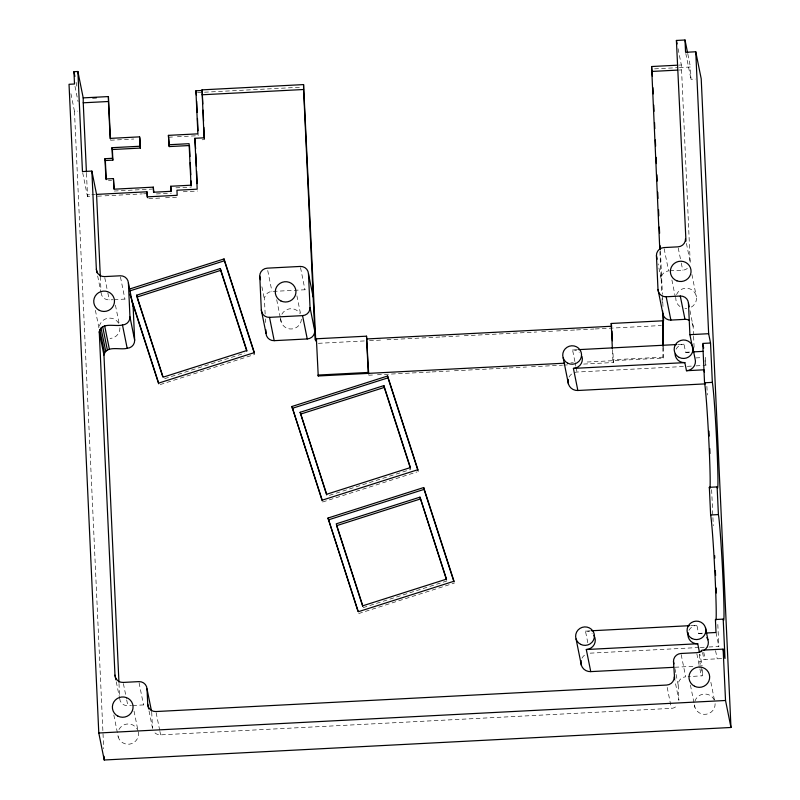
<?xml version="1.0" encoding="UTF-8"?>
<svg xmlns="http://www.w3.org/2000/svg" width="800" height="800" viewBox="0 0 800 800"><rect width="100%" height="100%" fill="white"/><g stroke="black" fill="none" stroke-linecap="round" stroke-linejoin="round"><path stroke-width="0.6" stroke-dasharray="4 3" d="M721.67 658.63L703.95 659.46L699.82 661.76L702.65 675.75L688.08 676.68M164.67 378.65L244.86 353.1M160.21 384.57L254.72 354.46M329.41 495.35L410.78 469.42M322.59 502.02L417.1 471.91M363.14 607.64L446.87 580.97M358.68 613.56L454.38 583.07M678.87 65.12L681.35 64.99L690.2 262.06A7.85 7.69 -11.4 0 1 690.03 264.07M197.52 92.57L301.64 87.17M654.55 68.86L678.07 67.64M679.31 67.57L690.45 67L691.01 79.29L695.55 79.06M678.91 70.04L681.39 69.91M70.92 93.68L74.47 111.28L77.76 111.11M110.51 140.23L133.83 139.02M168.8 137.21L172.48 137.02M177.39 136.76L198.25 135.68L197.88 133.84M202.13 139.78L204.43 139.66L204.06 137.82M108.43 180.71L111.65 180.54M114.28 191.04L133.98 190.02M135.21 189.95L152.44 189.06M175.89 187.84L191.37 187.04M82.7 172.74L87.16 194.89L90.69 194.71M91.86 194.65L95.39 194.46M87.16 194.89L87.55 196.73L91.29 196.53M97.51 196.21L103.74 195.89M104.98 195.82L142.34 193.89M143.58 193.82L147.32 193.63M183.26 191.76L197.55 191.02M156.4 193.94L171.36 193.16M148.75 198.64L160.75 198.02M165.55 197.77L177.54 197.15M101.06 292.63A7.85 7.69 -11.4 0 0 109.25 299.91L112.87 299.72M114.07 299.66L124.92 299.1A7.85 7.69 -11.4 0 1 126.96 299.26M265.14 314.06L264.47 299.56A7.85 7.69 -11.4 0 1 271.95 291.47L304.98 289.76A7.85 7.69 -11.4 0 1 307.02 289.91M669.79 270.83L682.72 270.16A7.85 7.69 -11.4 0 0 688.16 267.62M318.37 343.32L364.52 340.93M369.51 340.67L381.98 340.02M386.97 339.76L420.64 338.02M421.89 337.95L440.6 336.98M441.84 336.92L459.3 336.01M464.29 335.75L497.97 334.01M499.21 333.94L536.63 332M541.62 331.74L555.34 331.03M556.58 330.96L575.29 329.99M576.54 329.93L594 329.02M595.24 328.96L661.34 325.53M574.9 361.58L572.56 349.95L577.51 349.7M677.8 344.49L683.99 344.17L685.63 352.27A9.42 9.23 -11.4 0 1 690.38 353.26M685.63 352.27L691.46 351.97M612.43 350.08L612.87 359.76L663.01 357.16L663.19 358.08L584.49 362.16M570.83 362.87L573.31 362.74M695.82 357.93L701.91 357.61M368.75 375.22L372.47 375.02M377.44 374.76L410.97 373.02M412.22 372.96L430.85 371.99M432.09 371.93L449.48 371.03M454.45 370.77L487.98 369.03M489.22 368.96L507.85 368M509.1 367.93L526.48 367.03M531.45 366.77L562.5 365.16M563.74 365.1L567.47 364.9M583.62 364.07L613.43 362.52L612.87 350.43M574.59 372.48A9.42 9.23 -11.4 0 1 577.01 372.04L686.1 366.38M687.34 366.32L694.78 365.93M696.02 365.87L705.93 365.35L705.1 355.09M587.8 642.71L585.46 631.09L590.41 630.83M690.7 625.62L696.89 625.3L698.52 633.4A9.42 9.23 -11.4 0 1 703.28 634.39M698.52 633.4L704.35 633.1M699 647.51L589.91 653.17L589.44 650.85M700.24 647.45L707.67 647.06M708.91 647L718.83 646.48L717.69 621.58M674.95 667.25L693.52 666.29M698.48 666.03L702.19 665.84L699.84 654.18M119.68 698.47A7.85 7.69 -11.4 0 0 127.87 705.74L131.48 705.56M132.69 705.49L143.54 704.93A7.85 7.69 -11.4 0 1 145.58 705.09M154.97 732.9A7.85 7.69 -11.4 0 0 160.62 734.86L671.41 708.36A7.85 7.69 -11.4 0 0 676.85 705.82M715.56 650.68L717.22 658.84M687.84 54.08L690.45 67M685.8 53.47L691.01 79.29M678.05 48.63L681.35 64.99M686.44 243.41L690.2 262.06M691.9 274.5L696.4 296.81M704.99 360.69L705.93 365.35M678.25 248.01L681.07 262M681.31 263.16L682.72 270.16M689.98 310.67L693.16 326.63L693.55 335.07M671.89 279.95L675.91 299.9M664.15 248.74L668.62 270.89A7.85 7.69 -11.4 0 0 661.14 278.98L658.08 263.83M716.01 632.49L718.83 646.48M710.86 682.26L714.41 699.87M703.76 652.31L705.17 659.31M702.54 652.47L703.95 659.46M696.87 653.84L699.69 667.83M699.93 669L701.34 675.99M690.41 685.03L694.91 707.33M681.2 654.65L685.67 676.8A7.85 7.69 -11.4 0 0 678.19 684.9L678.89 700.27L674.9 680.45M612.87 359.76L613.43 362.52M674.9 668.58L675.84 673.24M676.07 674.4L678.19 684.9M667.18 687.38L671.41 708.36M575.14 362.74L575.84 366.23M576.08 367.39L577.01 372.04M417.91 469.69L418.28 471.53M300.52 267.61L304.98 289.76M296.9 295.76L300.69 314.54M276.69 299.7L280.24 317.3M280.48 318.48L281.19 322M267.72 270.49L271.95 291.47M261.89 286.74L264.47 299.56M120.45 276.95L124.92 299.1M76.08 82.27L77.02 86.96M74.99 86.35L78.06 101.61M115.44 305.16L119.22 323.94M104.78 277.76L107.61 291.75M107.84 292.92L109.25 299.91M97.66 275.96L100.95 292.28M95.39 310.3L98.94 327.91M156.15 712.72L159.68 730.2M159.91 731.37L160.62 734.86M149.03 710.91L152.79 729.56M139.07 682.78L143.54 704.93M134.02 711.01L137.57 728.61M123.4 683.6L126.46 698.75M126.69 699.92L127.87 705.74M116.28 681.79L119.57 698.11M113.81 714.95L118.3 737.25M706.89 386.29L707.29 395M711.63 489.62L713.29 525.72M693.61 336.28L694.16 348.34M702.36 669.56L702.65 675.75M699.48 654.33L699.82 661.76M660.41 250.72L662.41 294.28M662.47 295.53L663.04 307.97M659.89 251.64L661.76 292.47M662.04 298.6L662.26 303.51M265.36 318.89L265.52 322.51M151.72 712.21L152.43 727.58M100.32 276.47L100.95 290.15M118.99 683.48L119.57 695.97M86.47 173.25L87.55 196.73M74.47 111.28L103.71 748.77M663.17 347.17L663.19 358.08M662.98 347.46L663.01 357.16M691.94 322.84A7.85 7.69 -11.4 0 1 693.16 326.63M676.54 294.67A10.36 10.15 -11.4 0 1 693.04 290.71A10.36 10.15 -11.4 0 1 691.07 307.26M686.76 308.49A10.36 10.15 -11.4 0 1 684.95 308.45M679.97 306.55A10.36 10.15 -11.4 0 1 675.81 298.13M119.93 327.73A10.4 10.19 -11.4 0 1 110.02 338.45M99.41 326.16A10.4 10.19 -11.4 0 1 119.46 325.12M138.27 731.81A10.36 10.15 -11.4 0 1 129.54 744.16A10.36 10.15 -11.4 0 1 117.83 734.64M118.98 729.5A10.36 10.15 -11.4 0 1 132.94 725.05L135.15 726.55A10.36 10.15 -11.4 0 1 138.04 730.96M715.12 703.65A10.36 10.15 -11.4 0 1 703.89 714.32A10.36 10.15 -11.4 0 1 694.67 702.08M694.9 701.22A10.36 10.15 -11.4 0 1 714.64 701.04M301.4 319.2A10.36 10.15 -11.4 0 1 289.72 328.94A10.36 10.15 -11.4 0 1 280.95 316.75M281.87 314.25A10.36 10.15 -11.4 0 1 299.78 313.32M581.98 658.21A9.42 9.23 -11.4 0 1 585.27 654.65M585.46 631.09A9.42 9.23 -11.4 0 1 592.23 633.44M572.56 349.95A9.42 9.23 -11.4 0 1 579.33 352.31M569.08 377.08A9.42 9.23 -11.4 0 1 572.37 373.52M676.06 349.21A9.42 9.23 -11.4 0 1 683.99 344.17M688.96 630.34A9.42 9.23 -11.4 0 1 696.89 625.3"/><path stroke-width="1.2" d="M115.92 679.81L114.98 675.15L99.26 331.79C101.52 321.58 115.47 327.02 122.47 324.98A7.85 7.69 -11.4 0 0 129.96 316.88L128.41 283.06A7.85 7.69 -11.4 0 0 120.22 275.79L104.55 276.6A7.85 7.69 -11.4 0 1 96.36 269.32L91.86 171.09L82.46 171.57L77.88 71.5L73.95 71.7L74.51 84L69.03 84.29L98.79 733L104.23 760L730.97 727.48L701.21 78.76L695.75 51.77L685.57 52.3L685 40L676.4 40.45L685.97 241.08M118.94 682.23L103.96 355.1C106.22 344.89 120.17 350.34 127.18 348.29A7.85 7.69 -11.4 0 0 134.66 340.2L133.11 306.38A7.85 7.69 -11.4 0 0 132.75 304.4M129.53 289.05L224.04 258.94L254.35 352.62L158.66 383.11L129.88 294.17M129.9 290.89L224.41 260.78L224.04 258.94M136.59 295.21L220.32 268.54L246.85 350.51L163.11 377.19L136.59 295.21L136.96 297.06L220.69 270.38L220.32 268.54M291.91 406.5L387.6 376.01L417.91 469.69L322.22 500.18L291.91 406.5L322.21 500.83M292.28 408.34L387.97 377.85L387.6 376.01M300.15 412.29L383.88 385.61L410.41 467.58L326.68 494.26L300.15 412.29L326.66 494.91M300.52 414.13L384.26 387.45L383.88 385.61M328 518.04L423.69 487.55L454.01 581.23L358.31 611.72L328 518.04L357.92 611.19M328.37 519.88L424.06 489.39L423.69 487.55M419.98 497.15L336.24 523.83L362.77 605.8L446.5 579.13L419.98 497.15L446.49 579.78M420.35 498.99L336.62 525.67L362.76 606.46M91.86 171.09L96.56 194.4L146.95 191.79L147.18 196.86L177.17 195.31L176.94 190.23L197.18 189.18L194.85 138.3L204.06 137.82L202.05 89.86L303.57 84.59L315.76 340.96M659.77 249.16L651.6 66.53L677.63 65.18M189.97 156.52L189.47 145.53L169.23 146.58L168.42 135.37L197.88 133.84L195.91 90.79L202.17 90.47L202.8 104M77.88 71.5L83.2 97.88L108.41 96.57L110.45 139M92.75 98.01L96.39 97.82M202.09 94.78L303.58 89.51L303.57 84.59M651.65 71.45L677.67 70.1M86.42 172.01L83.24 102.8L108.45 101.5L108.41 96.57M140.4 148.08L140.02 146.24L112.01 147.69L112.38 149.53L140.4 148.08L139.97 138.7L139.59 136.86L110.14 138.39L108.45 101.5M168.85 144.74L189.1 143.69L191 185.2L170.76 186.25L170.99 191.32L153.54 192.23L153.3 187.15L113.91 189.2L113.43 178.59L105.91 178.98L104.98 158.69L112.5 158.3L112.87 160.14L105.35 160.53L104.98 158.69M261.32 310.07A7.85 7.69 -11.4 0 0 269.51 317.35L302.55 315.63A7.85 7.69 -11.4 0 0 310.03 307.54L308.47 273.72A7.85 7.69 -11.4 0 0 300.28 266.44L267.25 268.16A7.85 7.69 -11.4 0 0 259.77 276.25L261.32 310.07L266.02 333.38A7.85 7.69 -11.4 0 0 274.21 340.66L307.25 338.95A7.85 7.69 -11.4 0 0 314.73 330.86L310.03 307.54M685.5 238.75A7.85 7.69 -11.4 0 1 678.02 246.84L663.92 247.58A7.85 7.69 -11.4 0 0 656.44 255.67L657.99 289.49A7.85 7.69 -11.4 0 0 666.18 296.77L680.28 296.04A7.85 7.69 -11.4 0 1 688.46 303.32L689.17 306.81M657.99 289.49L662.69 312.8A7.85 7.69 -11.4 0 0 670.88 320.08L684.98 319.35A7.85 7.69 -11.4 0 1 688.94 320.18M564.62 363.19L318.24 375.98L316.39 338.78L366.52 336.18L368.69 374.01M612.37 348.88L611.21 323.48L662.91 320.8L663.16 345.96M367.08 338.94L611.76 326.24M688.46 303.32L689.9 334.67L708.65 333.7L710.53 343.03L712.34 382.38A53.37 1.59 87 0 1 716.84 445.08A53.37 1.59 87 0 1 717.13 486.91L718.4 514.58A53.37 1.59 87 0 1 722.9 577.28A53.37 1.59 87 0 1 723.2 619.12L725 658.47L723.12 649.14L702.07 650.14A7.85 7.69 -11.4 0 1 696.64 652.68L680.97 653.49A7.85 7.69 -11.4 0 0 673.49 661.58L674.66 679.29M578.75 349.63L676.57 344.56M710.53 343.03L702.75 343.43L704.55 382.78A53.37 1.59 87 0 1 709.06 445.48A53.37 1.59 87 0 1 709.35 487.32L710.62 514.99A53.37 1.59 87 0 1 714.67 568.46A53.37 1.59 87 0 1 715.99 619.94M692.62 351.91L703.11 351.36M368.37 373.37L368.19 372.45L318.05 375.06L318.24 375.98M705.54 383.86L577.86 390.49L573.41 368.4L684.84 362.62L686.47 370.72L703.96 369.81L704.43 372.14M704.55 382.78L712.34 382.38M709.35 487.32L717.13 486.91M710.62 514.99L718.4 514.58M723.2 619.12L715.41 619.52L716.01 632.49L705.52 633.04M591.65 630.76L689.46 625.69M673.71 667.32L590.76 671.62L586.3 649.53L697.74 643.75L699.37 651.85A9.42 9.23 -11.4 0 0 701.79 651.41M98.79 733L725.53 700.49L730.97 727.48M387.97 377.85L417.9 470.35M424.06 489.39L453.99 581.89M384.26 387.45L410.4 468.23M224.41 260.78L254.34 353.27M220.69 270.38L246.83 351.16M137.35 298.24L162.72 376.65M131.78 300.75L158.64 383.76M685 40L687.61 52.91M676.4 40.45L677.11 43.95M702.98 344.6L703.69 348.09M692.55 346.37L695.02 358.64A9.42 9.23 -11.4 0 1 686.47 370.72M689.9 334.67L693.43 352.16M680.28 296.04L684.98 319.35M666.18 296.77L670.88 320.08M656.44 255.67L657.14 259.17M705.44 627.5L707.92 639.77M611.21 323.48L611.58 325.32M673.49 661.58L673.96 663.91M563.17 357.86L568.46 384.12M576.07 639L581.36 665.25M308.47 273.72L313.17 297.04M316.39 338.78L316.57 339.7L315.14 339.77L303.58 89.51M302.55 315.63L307.25 338.95M269.51 317.35L274.21 340.66M259.77 276.25L260.48 279.75M202.05 89.86L202.17 90.47M195.91 90.79L196.39 95.1M194.85 138.3L195.62 148.83M168.42 135.37L169.23 146.58M170.76 186.25L171.27 191.13M153.3 187.15L153.81 192.04M146.95 191.79L147.5 197.69M113.43 178.59L114.18 188.68M128.41 283.06L133.11 306.38M129.96 316.88L134.66 340.2M73.95 71.7L74.89 76.4M122.47 324.98L127.18 348.29M96.36 269.32L97.07 272.82M104.68 325.93L109.38 349.24M102.68 326.69L107.38 350.01M101.02 328.02L105.72 351.33M99.84 329.77L104.54 353.08M99.26 331.79L103.96 355.1M114.98 675.15A7.85 7.69 -11.4 0 0 123.17 682.43L138.84 681.62A7.85 7.69 -11.4 0 1 147.02 688.9L151.49 711.05M147.02 688.9L147.73 704.27L148.67 708.93M651.6 66.53L652.42 76.45M662.6 310.87L663.1 321.72M723.12 649.14L725.53 700.49M695.75 51.77L708.65 333.7M708.95 431.11L709.18 436.09M709.75 448.54L709.98 453.52M714.66 555.6L714.78 558.09M715.35 570.54L715.58 575.52M716.15 587.97L716.37 592.95M652.93 87.66L653.22 93.88M653.73 105.08L654.02 111.31M654.53 122.51L654.82 128.73M655.33 139.94L655.62 146.16M656.13 157.36L656.42 163.59M656.93 174.79L657.22 181.01M657.73 192.21L658.01 198.44M658.53 209.64L658.81 215.86M659.33 227.07L659.61 233.29M660.18 245.74L660.36 249.47M663.33 314.2L663.61 320.42M611.98 331.08L612.43 340.75M366.52 336.18L368.19 372.45M265.86 329.76L266.02 333.38M203.08 110.15L203.58 121.21M203.87 127.36L204.37 138.43M196.67 101.24L197.18 112.31M197.46 118.46L198.03 130.76M195.84 153.79L196.41 166.2M196.64 171.17L197.21 183.58M190.25 162.62L190.81 174.83M191.09 180.94L191.32 185.82M139.59 136.86L140.02 146.24M112.38 149.53L112.87 160.14M112.01 147.69L112.5 158.3M105.35 160.53L106.22 179.63M96.56 194.4L100.32 276.47M104.06 756.26L104.23 760M83.2 97.88L83.24 102.8M662.91 320.8L662.98 346.25M147.73 704.27A7.85 7.69 -11.4 0 0 155.91 711.55L666.71 685.05A7.85 7.69 -11.4 0 0 674.19 676.95M590.76 671.62A9.42 9.23 -11.4 0 1 581.14 660.48M593.81 635.27A9.42 9.23 -11.4 0 1 586.3 649.53M581.95 356.32A9.42 9.23 -11.4 0 1 573.41 368.4M577.86 390.49A9.42 9.23 -11.4 0 1 568.25 379.35M684.84 362.62A9.42 9.23 -11.4 0 1 675.02 353.88M697.74 643.75A9.42 9.23 -11.4 0 1 688.12 632.61M706.88 637.59A9.42 9.23 -11.4 0 1 704.01 650.37M676.89 280.83A10.36 10.15 -11.4 0 0 690.96 269.81A10.36 10.15 -11.4 0 0 674.3 263.44A10.36 10.15 -11.4 0 0 676.89 280.83M694.56 686.25A10.36 10.15 -11.4 0 0 709.67 676.65A10.36 10.15 -11.4 0 0 693.76 668.67A10.36 10.15 -11.4 0 0 694.56 686.25M117.96 716.16A10.36 10.15 -11.4 0 0 133.07 706.57A10.36 10.15 -11.4 0 0 117.15 698.59A10.36 10.15 -11.4 0 0 117.96 716.16M99.33 310.36A10.4 10.19 -11.4 0 0 114.49 300.74A10.4 10.19 -11.4 0 0 98.52 292.73A10.4 10.19 -11.4 0 0 99.33 310.36M280.85 300.91A10.36 10.15 -11.4 0 0 295.96 291.32A10.36 10.15 -11.4 0 0 280.04 283.34A10.36 10.15 -11.4 0 0 280.85 300.91M567.81 363.24A9.42 9.23 -11.4 0 0 581.54 354.52A9.42 9.23 -11.4 0 0 567.07 347.26A9.42 9.23 -11.4 0 0 567.81 363.24M580.7 644.37A9.42 9.23 -11.4 0 0 594.44 635.65A9.42 9.23 -11.4 0 0 579.97 628.39A9.42 9.23 -11.4 0 0 580.7 644.37M692.14 638.59A9.42 9.23 -11.4 0 0 705.87 629.87A9.42 9.23 -11.4 0 0 691.41 622.61A9.42 9.23 -11.4 0 0 692.14 638.59M679.24 357.46A9.42 9.23 -11.4 0 0 692.98 348.74A9.42 9.23 -11.4 0 0 678.51 341.48A9.42 9.23 -11.4 0 0 679.24 357.46"/></g></svg>
